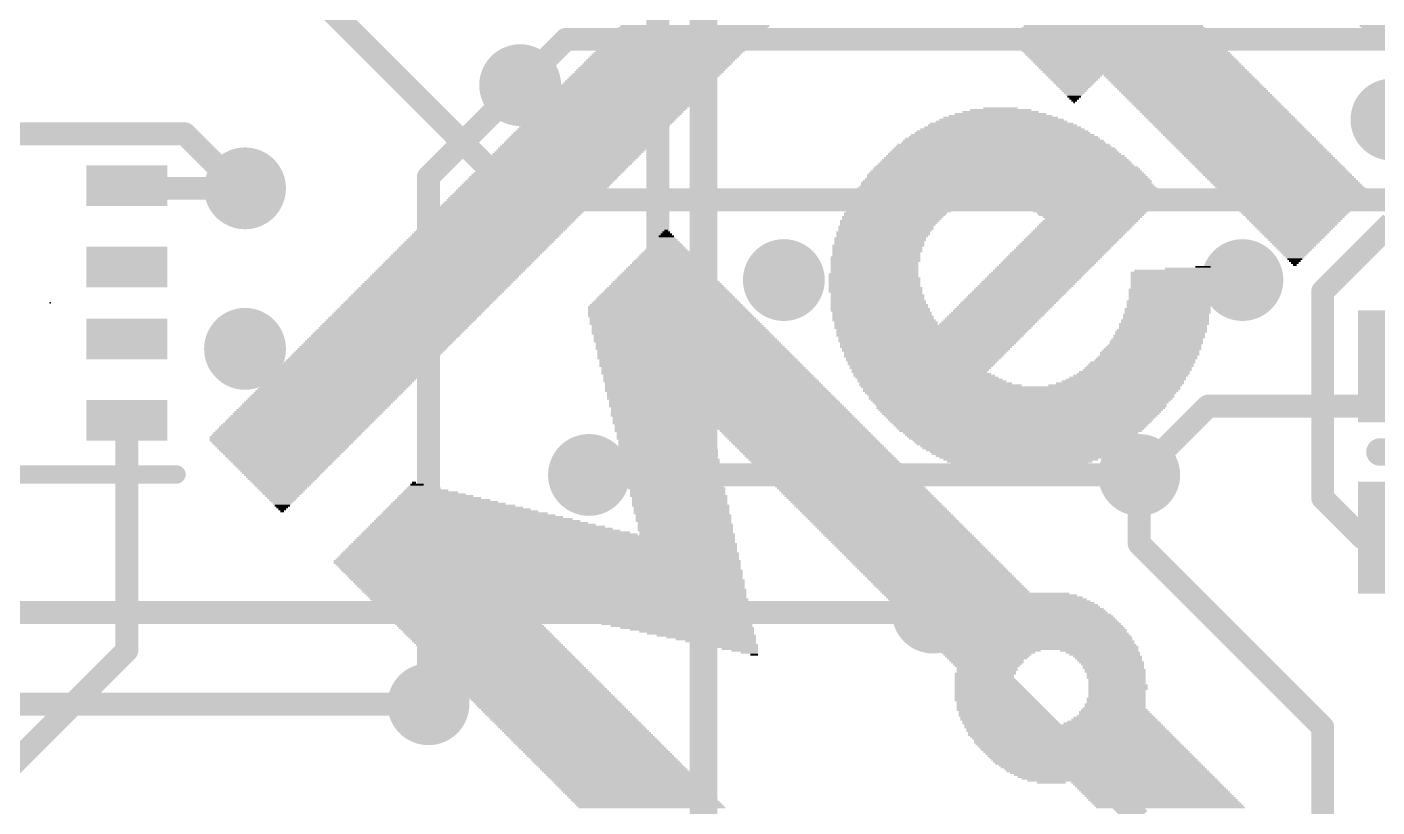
# Model space of a CAD drawing. Extents: x -3.3 to 69.5, y -0.4 to 53.7.
# Drawn here: x 16.63 to 31.59, y 24.01 to 32.65 of the extents above; entities that cross this region are included whole.
import ezdxf

# ---------------------------------------------------------------- set-up
doc = ezdxf.new("R2010")
doc.units = 0
for name, color, linetype in [('1', 12, 'CONTINUOUS'), ('16', 132, 'CONTINUOUS'), ('18', 3, 'CONTINUOUS'), ('200', 4, 'CONTINUOUS'), ('21', 40, 'CONTINUOUS'), ('23', 53, 'CONTINUOUS')]:
    doc.layers.add(name, color=color, linetype=linetype)

# ---------------------------------------------------------------- blocks, each defined once
blk = doc.blocks.new('RECT')
blk.add_solid([(-0.5, -0.5), (0.5, -0.5), (-0.5, 0.5), (0.5, 0.5)])
blk = doc.blocks.new('ROUNDV')
at = {"const_width": 0.5}
blk.add_lwpolyline([(0, -0.25, 1), (0, 0.25, 1), (0, -0.25)], format="xyb", dxfattribs=at)

msp = doc.modelspace()

# ---------------------------------------------------------------- linework, layer by layer
at = {"layer": '1'}
for points, const_width in [([(24.13, 50.546), (24.13, 22.86)], 0.3048), ([(23.622, 28.194), (23.622, 39.116)], 0.254), ([(21.082, 30.988), (22.098, 32.004)], 0.254), ([(21.082, 25.146), (21.082, 30.988)], 0.254), ([(17.741, 30.891), (17.81, 30.891)], 0.254), ([(17.81, 30.891), (17.84, 30.861)], 0.254), ([(17.84, 30.861), (19.05, 30.861)], 0.254), ([(30.988, 29.718), (31.75, 30.48)], 0.254), ([(30.988, 27.432), (30.988, 29.718)], 0.254), ([(17.741, 25.742), (17.741, 28.291)], 0.254), ([(23.114, 27.686), (23.622, 28.194)], 0.254), ([(22.86, 27.686), (23.114, 27.686)], 0.254), ([(28.956, 26.924), (28.956, 27.686)], 0.254), ([(31.43, 26.99), (30.988, 27.432)], 0.254), ([(32.131, 26.99), (31.43, 26.99)], 0.254), ([(30.988, 24.892), (28.956, 26.924)], 0.254), ([(26.67, 26.162), (28.956, 23.876)], 0.254), ([(15.941, 23.942), (17.741, 25.742)], 0.254), ([(30.988, 10.922), (30.988, 24.892)], 0.254)]:
    msp.add_lwpolyline(points, dxfattribs=dict(at, const_width=const_width))
at = {"layer": '1', "const_width": 0.127}
for points in [[(22.1429, 31.9591, 1), (22.0531, 32.0489)], [(21.1455, 30.988, 1), (21.0185, 30.988)], [(17.741, 30.9545, 1), (17.741, 30.8275)], [(17.8549, 30.9359, 1), (17.7651, 30.8461)], [(17.84, 30.9245, 1), (17.84, 30.7975)], [(17.7951, 30.8161, 1), (17.8849, 30.9059)], [(17.81, 30.8275, 1), (17.81, 30.9545)], [(19.05, 30.7975, 1), (19.05, 30.9245)], [(21.0371, 31.0329, 1), (21.1269, 30.9431)], [(31.0515, 29.718, 1), (30.9245, 29.718)], [(30.9431, 29.7629, 1), (31.0329, 29.6731)], [(17.8045, 28.291, 1), (17.6775, 28.291)], [(23.6669, 28.1491, 1), (23.5771, 28.2389)], [(23.5585, 28.194, 1), (23.6855, 28.194)], [(22.86, 27.7495, 1), (22.86, 27.6225)], [(23.0691, 27.7309, 1), (23.1589, 27.6411)], [(23.114, 27.6225, 1), (23.114, 27.7495)], [(29.0195, 27.686, 1), (28.8925, 27.686)], [(31.0329, 27.4769, 1), (30.9431, 27.3871)], [(30.9245, 27.432, 1), (31.0515, 27.432)], [(31.43, 27.0535, 1), (31.43, 26.9265)], [(31.3851, 26.9451, 1), (31.4749, 27.0349)], [(29.0009, 26.9689, 1), (28.9111, 26.8791)], [(28.8925, 26.924, 1), (29.0195, 26.924)], [(26.7149, 26.2069, 1), (26.6251, 26.1171)], [(17.6775, 25.742, 1), (17.8045, 25.742)], [(17.7859, 25.6971, 1), (17.6961, 25.7869)], [(21.0185, 25.146, 1), (21.1455, 25.146)], [(31.0515, 24.892, 1), (30.9245, 24.892)], [(30.9431, 24.8471, 1), (31.0329, 24.9369)]]:
    msp.add_lwpolyline(points, format="xyb", dxfattribs=at)
at = {"layer": '16', "const_width": 0.254}
for points in [[(22.098, 30.734), (19.304, 33.528)], [(22.098, 32.004), (22.606, 32.512)], [(37.465, 32.512), (22.606, 32.512)], [(12.6947, 31.4647), (18.3837, 31.4647)], [(18.3837, 31.4647), (18.9874, 30.861)], [(18.9874, 30.861), (19.05, 30.861)], [(37.338, 30.734), (22.098, 30.734)], [(29.718, 28.448), (28.956, 27.686)], [(42.672, 28.448), (29.718, 28.448)], [(28.956, 27.686), (22.86, 27.686)], [(10.541, 26.162), (26.67, 26.162)], [(10.16, 25.146), (21.082, 25.146)]]:
    msp.add_lwpolyline(points, dxfattribs=at)
at = {"layer": '16', "const_width": 0.127}
for points in [[(22.606, 32.5755, 1), (22.606, 32.4485)], [(22.6509, 32.4671, 1), (22.5611, 32.5569)], [(22.0531, 32.0489, 1), (22.1429, 31.9591)], [(18.4286, 31.5096, 1), (18.3388, 31.4198)], [(18.3837, 31.4012, 1), (18.3837, 31.5282)], [(18.9874, 30.9245, 1), (18.9874, 30.7975)], [(18.9425, 30.8161, 1), (19.0323, 30.9059)], [(19.05, 30.7975, 1), (19.05, 30.9245)], [(22.098, 30.7975, 1), (22.098, 30.6705)], [(22.0531, 30.6891, 1), (22.1429, 30.7789)], [(29.718, 28.5115, 1), (29.718, 28.3845)], [(29.7629, 28.4031, 1), (29.6731, 28.4929)], [(22.86, 27.7495, 1), (22.86, 27.6225)], [(28.9111, 27.7309, 1), (29.0009, 27.6411)], [(28.956, 27.6225, 1), (28.956, 27.7495)], [(26.67, 26.0985, 1), (26.67, 26.2255)], [(21.082, 25.0825, 1), (21.082, 25.2095)]]:
    msp.add_lwpolyline(points, format="xyb", dxfattribs=at)
at = {"layer": '21'}
for points, const_width in [([(15.491, 31.491), (18.291, 31.491)], 0.2032), ([(31.623, 27.94), (32.639, 27.94)], 0.3048), ([(18.291, 27.691), (15.491, 27.691)], 0.2032)]:
    msp.add_lwpolyline(points, dxfattribs=dict(at, const_width=const_width))
for points, const_width in [([(18.291, 31.4402, 1), (18.291, 31.5418)], 0.1016), ([(31.623, 28.0162, 1), (31.623, 27.8638)], 0.1524), ([(18.291, 27.6402, 1), (18.291, 27.7418)], 0.1016)]:
    msp.add_lwpolyline(points, format="xyb", dxfattribs=dict(at, const_width=const_width))
at = {"layer": '23'}
msp.add_point((16.891, 29.591), dxfattribs=at)

# ---------------------------------------------------------------- block references
at = {"layer": '1', "rotation": 90}
for p, xscale, yscale in [((17.741, 30.891), 0.45, 0.9), ((17.741, 29.991), 0.45, 0.9), ((32.131, 28.89), 1.24, 1.5), ((17.741, 29.191), 0.45, 0.9), ((17.741, 28.291), 0.45, 0.9), ((32.131, 26.99), 1.24, 1.5)]:
    msp.add_blockref('RECT', p, dxfattribs=dict(at, xscale=xscale, yscale=yscale))
at = {"layer": '18', "xscale": 0.9064, "yscale": 0.9064}
for p in [(22.098, 32.004), (22.098, 32.004), (31.75, 31.623), (31.75, 31.623), (19.05, 30.861), (19.05, 30.861), (25.019, 29.845), (25.019, 29.845), (30.099, 29.845), (30.099, 29.845), (19.05, 29.083), (19.05, 29.083), (22.86, 27.686), (22.86, 27.686), (28.956, 27.686), (28.956, 27.686), (26.67, 26.162), (26.67, 26.162), (21.082, 25.146), (21.082, 25.146)]:
    msp.add_blockref('ROUNDV', p, dxfattribs=at)
at = {"layer": '200', "yscale": 0.0212}
for p, xscale in [((23.9703, 32.5954), 1.6509), ((23.9915, 32.6165), 1.6509), ((24.0126, 32.6377), 1.6509), ((24.0338, 32.6589), 1.6509), ((28.6691, 32.5954), 2.1166), ((28.6691, 32.6165), 2.0743), ((28.6691, 32.6377), 2.0319), ((28.6691, 32.6589), 1.9896), ((32.225, 32.6589), 1.6509), ((32.2461, 32.6377), 1.6509), ((32.2673, 32.6165), 1.6509), ((32.2885, 32.5954), 1.6509), ((23.8221, 32.4472), 1.6509), ((23.8433, 32.4684), 1.6509), ((23.8645, 32.4895), 1.6509), ((23.8856, 32.5107), 1.6509), ((23.9068, 32.5319), 1.6509), ((23.928, 32.553), 1.6509), ((23.9491, 32.5742), 1.6509), ((28.6691, 32.5107), 2.2859), ((28.6691, 32.5319), 2.2436), ((28.6903, 32.4895), 2.2859), ((28.6691, 32.553), 2.2012), ((28.7114, 32.4684), 2.2859), ((28.6691, 32.5742), 2.1589), ((28.7326, 32.4472), 2.2859), ((32.3096, 32.5742), 1.6509), ((32.3308, 32.553), 1.6509), ((32.352, 32.5319), 1.6509), ((32.3731, 32.5107), 1.6509), ((32.3943, 32.4895), 1.6509), ((23.674, 32.299), 1.6509), ((23.6951, 32.3202), 1.6509), ((23.7163, 32.3414), 1.6509), ((23.7375, 32.3625), 1.6509), ((23.7586, 32.3837), 1.6509), ((23.7798, 32.4049), 1.6509), ((23.801, 32.426), 1.6509), ((28.7538, 32.426), 2.2859), ((28.7749, 32.4049), 2.2859), ((28.7961, 32.3837), 2.2859), ((28.8173, 32.3625), 2.2859), ((28.8384, 32.3414), 2.2859), ((28.8596, 32.3202), 2.2859), ((28.8808, 32.299), 2.2859), ((23.5258, 32.1509), 1.6509), ((23.547, 32.172), 1.6509), ((23.5681, 32.1932), 1.6509), ((23.5893, 32.2144), 1.6509), ((23.6105, 32.2355), 1.6509), ((23.6316, 32.2567), 1.6509), ((23.6528, 32.2779), 1.6509), ((28.9019, 32.2779), 2.2859), ((28.9231, 32.2567), 2.2859), ((28.9443, 32.2355), 2.2859), ((28.9654, 32.2144), 2.2859), ((28.9866, 32.1932), 2.2859), ((29.0078, 32.172), 2.2859), ((29.0289, 32.1509), 2.2859), ((23.3776, 32.0027), 1.6509), ((23.3988, 32.0239), 1.6509), ((23.42, 32.0451), 1.6509), ((23.4411, 32.0662), 1.6509), ((23.4623, 32.0874), 1.6509), ((23.4835, 32.1085), 1.6509), ((23.5046, 32.1297), 1.6509), ((29.0501, 32.1297), 2.2859), ((28.2352, 32.1085), 0.6138), ((28.2352, 32.0874), 0.5715), ((28.2352, 32.0662), 0.5291), ((28.2352, 32.0451), 0.4868), ((28.2352, 32.0239), 0.4445), ((28.2352, 32.0027), 0.4021), ((29.3887, 32.1085), 1.6509), ((29.4099, 32.0874), 1.6509), ((29.4311, 32.0662), 1.6509), ((29.4522, 32.0451), 1.6509), ((29.4734, 32.0239), 1.6509), ((29.4946, 32.0027), 1.6509), ((23.2295, 31.8546), 1.6509), ((23.2507, 31.8757), 1.6509), ((23.2718, 31.8969), 1.6509), ((23.293, 31.9181), 1.6509), ((23.3142, 31.9392), 1.6509), ((23.3353, 31.9604), 1.6509), ((23.3565, 31.9816), 1.6509), ((28.2352, 31.9816), 0.3598), ((28.2352, 31.9604), 0.3175), ((28.2352, 31.9392), 0.2752), ((28.2352, 31.9181), 0.2328), ((28.2352, 31.8969), 0.1905), ((28.2352, 31.8757), 0.1482), ((28.2352, 31.8546), 0.1058), ((29.5157, 31.9816), 1.6509), ((29.5369, 31.9604), 1.6509), ((29.5581, 31.9392), 1.6509), ((29.5792, 31.9181), 1.6509), ((29.6004, 31.8969), 1.6509), ((29.6216, 31.8757), 1.6509), ((29.6427, 31.8546), 1.6509), ((23.0813, 31.7064), 1.6509), ((23.1025, 31.7276), 1.6509), ((23.1237, 31.7487), 1.6509), ((23.1448, 31.7699), 1.6509), ((23.166, 31.7911), 1.6509), ((23.1872, 31.8122), 1.6509), ((23.2083, 31.8334), 1.6509), ((27.4203, 31.7064), 0.8466), ((27.4203, 31.7276), 0.6773), ((27.4203, 31.7487), 0.381), ((28.2352, 31.8334), 0.0635), ((28.2352, 31.8122), 0.0212), ((29.6639, 31.8334), 1.6509), ((29.6851, 31.8122), 1.6509), ((29.7062, 31.7911), 1.6509), ((29.7274, 31.7699), 1.6509), ((29.7486, 31.7487), 1.6509), ((29.7697, 31.7276), 1.6509), ((29.7909, 31.7064), 1.6509), ((22.9332, 31.5582), 1.6509), ((22.9543, 31.5794), 1.6509), ((22.9755, 31.6006), 1.6509), ((22.9967, 31.6217), 1.6509), ((23.0178, 31.6429), 1.6509), ((23.039, 31.6641), 1.6509), ((23.0602, 31.6852), 1.6509), ((27.4415, 31.5582), 1.6509), ((27.4309, 31.5794), 1.5874), ((27.4309, 31.6006), 1.4604), ((27.4309, 31.6217), 1.3758), ((27.4203, 31.6429), 1.27), ((27.4203, 31.6641), 1.143), ((27.4203, 31.6852), 1.016), ((29.8121, 31.6852), 1.6509), ((29.8332, 31.6641), 1.6509), ((29.8544, 31.6429), 1.6509), ((29.8756, 31.6217), 1.6509), ((29.8967, 31.6006), 1.6509), ((29.9179, 31.5794), 1.6509), ((29.9391, 31.5582), 1.6509), ((22.785, 31.4101), 1.6509), ((22.8062, 31.4312), 1.6509), ((22.8273, 31.4524), 1.6509), ((22.8485, 31.4736), 1.6509), ((22.8697, 31.4947), 1.6509), ((22.8908, 31.5159), 1.6509), ((22.912, 31.5371), 1.6509), ((27.4415, 31.4101), 2.1589), ((27.4521, 31.4312), 2.0954), ((27.4415, 31.4524), 2.0319), ((27.4415, 31.4736), 1.9473), ((27.4415, 31.4947), 1.9049), ((27.4415, 31.5159), 1.8203), ((27.4415, 31.5371), 1.7356), ((29.9602, 31.5371), 1.6509), ((29.9814, 31.5159), 1.6509), ((30.0026, 31.4947), 1.6509), ((30.0237, 31.4736), 1.6509), ((30.0449, 31.4524), 1.6509), ((30.066, 31.4312), 1.6509), ((30.0872, 31.4101), 1.6509), ((22.6368, 31.2619), 1.6509), ((22.658, 31.2831), 1.6509), ((22.6792, 31.3042), 1.6509), ((22.7003, 31.3254), 1.6509), ((22.7215, 31.3466), 1.6509), ((22.7427, 31.3677), 1.6509), ((22.7638, 31.3889), 1.6509), ((27.4627, 31.2619), 2.5399), ((27.4627, 31.2831), 2.4976), ((27.4627, 31.3042), 2.4552), ((27.4521, 31.3254), 2.3917), ((27.4521, 31.3466), 2.3494), ((27.4521, 31.3677), 2.2647), ((27.4521, 31.3889), 2.2224), ((30.1084, 31.3889), 1.6509), ((30.1295, 31.3677), 1.6509), ((30.1507, 31.3466), 1.6509), ((30.1719, 31.3254), 1.6509), ((30.193, 31.3042), 1.6509), ((30.2142, 31.2831), 1.6509), ((30.2354, 31.2619), 1.6509), ((22.4887, 31.1138), 1.6509), ((22.5099, 31.1349), 1.6509), ((22.531, 31.1561), 1.6509), ((22.5522, 31.1773), 1.6509), ((22.5733, 31.1984), 1.6509), ((22.5945, 31.2196), 1.6509), ((22.6157, 31.2408), 1.6509), ((27.4732, 31.1138), 2.8574), ((27.4732, 31.1349), 2.8151), ((27.4732, 31.1561), 2.7727), ((27.4732, 31.1773), 2.7304), ((27.4732, 31.1984), 2.6881), ((27.4732, 31.2196), 2.6457), ((27.4627, 31.2408), 2.5822), ((30.2565, 31.2408), 1.6509), ((30.2777, 31.2196), 1.6509), ((30.2989, 31.1984), 1.6509), ((30.32, 31.1773), 1.6509), ((30.3412, 31.1561), 1.6509), ((30.3624, 31.1349), 1.6509), ((30.3835, 31.1138), 1.6509), ((22.3405, 30.9656), 1.6509), ((22.3617, 30.9868), 1.6509), ((22.3829, 31.0079), 1.6509), ((22.404, 31.0291), 1.6509), ((22.4252, 31.0503), 1.6509), ((22.4464, 31.0714), 1.6509), ((22.4675, 31.0926), 1.6509), ((27.4944, 30.9656), 3.1537), ((27.4838, 31.0079), 3.0902), ((27.4944, 30.9868), 3.1114), ((27.4838, 31.0291), 3.0479), ((27.4838, 31.0503), 3.0055), ((27.4838, 31.0714), 2.9632), ((27.4838, 31.0926), 2.9209), ((30.4047, 31.0926), 1.6509), ((30.4259, 31.0714), 1.6509), ((30.447, 31.0503), 1.6509), ((30.4682, 31.0291), 1.6509), ((30.4894, 31.0079), 1.6509), ((30.5105, 30.9868), 1.6509), ((30.5317, 30.9656), 1.6509), ((22.1924, 30.8174), 1.6509), ((22.2135, 30.8386), 1.6509), ((22.2347, 30.8598), 1.6509), ((22.2559, 30.8809), 1.6509), ((22.277, 30.9021), 1.6509), ((22.2982, 30.9233), 1.6509), ((22.3194, 30.9444), 1.6509), ((27.505, 30.8174), 3.3865), ((27.4944, 30.8598), 3.323), ((27.505, 30.8386), 3.3442), ((27.4944, 30.8809), 3.2807), ((27.4838, 30.9233), 3.2172), ((27.4944, 30.9021), 3.2384), ((27.4944, 30.9444), 3.196), ((30.5529, 30.9444), 1.6509), ((30.574, 30.9233), 1.6509), ((30.5952, 30.9021), 1.6509), ((30.6164, 30.8809), 1.6509), ((30.6375, 30.8598), 1.6509), ((30.6587, 30.8386), 1.6509), ((30.6799, 30.8174), 1.6509), ((22.023, 30.6481), 1.6509), ((22.0442, 30.6693), 1.6509), ((22.0654, 30.6904), 1.6509), ((22.0865, 30.7116), 1.6509), ((22.1077, 30.7328), 1.6509), ((22.1289, 30.7539), 1.6509), ((22.15, 30.7751), 1.6509), ((22.1712, 30.7963), 1.6509), ((26.3197, 30.6481), 1.2276), ((26.3726, 30.6904), 1.2911), ((26.3514, 30.6693), 1.2488), ((26.4044, 30.7116), 1.3123), ((27.4838, 30.7539), 3.4289), ((26.4467, 30.7328), 1.3546), ((27.505, 30.7963), 3.4289), ((27.505, 30.7751), 3.4289), ((28.3199, 30.7328), 1.7144), ((28.3516, 30.7116), 1.6086), ((28.3728, 30.6904), 1.5239), ((28.3834, 30.6693), 1.4604), ((28.394, 30.6481), 1.3969), ((30.6799, 30.7963), 1.6086), ((30.6799, 30.7751), 1.5663), ((30.6799, 30.7539), 1.5239), ((30.6799, 30.7328), 1.4816), ((30.6799, 30.7116), 1.4393), ((30.6799, 30.6904), 1.3969), ((30.6799, 30.6693), 1.3546), ((30.6799, 30.6481), 1.3123), ((21.8749, 30.4999), 1.6509), ((21.896, 30.5211), 1.6509), ((21.9172, 30.5423), 1.6509), ((21.9384, 30.5634), 1.6509), ((21.9595, 30.5846), 1.6509), ((21.9807, 30.6058), 1.6509), ((22.0019, 30.6269), 1.6509), ((26.1927, 30.4999), 1.1006), ((26.2245, 30.5423), 1.1218), ((26.2139, 30.5211), 1.1006), ((26.2562, 30.5846), 1.143), ((26.2456, 30.5634), 1.1218), ((26.2985, 30.6269), 1.1853), ((26.288, 30.6058), 1.1641), ((28.4045, 30.6269), 1.3334), ((28.4151, 30.6058), 1.27), ((28.4257, 30.5846), 1.2065), ((28.4257, 30.5634), 1.1641), ((28.4151, 30.4999), 1.0583), ((28.4363, 30.5423), 1.1006), ((28.4363, 30.5211), 1.0583), ((30.6799, 30.6269), 1.2699), ((30.6799, 30.6058), 1.2276), ((30.6799, 30.5846), 1.1853), ((30.6799, 30.5634), 1.143), ((30.6799, 30.5423), 1.1006), ((30.6799, 30.5211), 1.0583), ((30.6799, 30.4999), 1.016), ((21.7267, 30.3518), 1.6509), ((21.7479, 30.373), 1.6509), ((21.769, 30.3941), 1.6509), ((21.7902, 30.4153), 1.6509), ((21.8114, 30.4364), 1.6509), ((21.8325, 30.4576), 1.6509), ((21.8537, 30.4788), 1.6509), ((23.7163, 30.3518), 0.127), ((23.7163, 30.373), 0.0847), ((23.7163, 30.3941), 0.0423), ((26.1186, 30.373), 1.0371), ((26.1186, 30.3518), 1.0371), ((26.1504, 30.4364), 1.0583), ((26.1504, 30.4153), 1.0583), ((26.1398, 30.3941), 1.0371), ((26.1821, 30.4788), 1.0795), ((26.1715, 30.4576), 1.0583), ((28.267, 30.3518), 1.0583), ((28.2881, 30.373), 1.0583), ((28.3093, 30.3941), 1.0583), ((28.3305, 30.4153), 1.0583), ((28.3516, 30.4364), 1.0583), ((28.3728, 30.4576), 1.0583), ((28.3939, 30.4788), 1.0583), ((30.6799, 30.4788), 0.9736), ((30.6799, 30.4576), 0.9313), ((30.6799, 30.4364), 0.889), ((30.6799, 30.4153), 0.8466), ((30.6799, 30.3941), 0.8043), ((30.6799, 30.373), 0.762), ((30.6799, 30.3518), 0.7196), ((21.5786, 30.2036), 1.6509), ((21.5997, 30.2248), 1.6509), ((21.6209, 30.246), 1.6509), ((21.6421, 30.2671), 1.6509), ((21.6632, 30.2883), 1.6509), ((21.6844, 30.3095), 1.6509), ((21.7055, 30.3306), 1.6509), ((23.7163, 30.2036), 0.4233), ((23.7163, 30.2248), 0.381), ((23.7163, 30.246), 0.3387), ((23.7163, 30.2671), 0.2963), ((23.7163, 30.2883), 0.254), ((23.7163, 30.3095), 0.2117), ((23.7163, 30.3306), 0.1693), ((26.0657, 30.2248), 1.016), ((26.0551, 30.2036), 0.9948), ((26.0869, 30.3095), 1.016), ((26.0869, 30.2883), 1.016), ((26.0763, 30.2671), 0.9948), ((26.0763, 30.246), 0.9948), ((26.108, 30.3306), 1.016), ((28.1188, 30.2036), 1.0583), ((28.14, 30.2248), 1.0583), ((28.1611, 30.246), 1.0583), ((28.1823, 30.2671), 1.0583), ((28.2035, 30.2883), 1.0583), ((28.2246, 30.3095), 1.0583), ((28.2458, 30.3306), 1.0583), ((30.6799, 30.3306), 0.6773), ((30.6799, 30.3095), 0.635), ((30.6799, 30.2883), 0.5926), ((30.6799, 30.2671), 0.5503), ((30.6799, 30.246), 0.508), ((30.6799, 30.2248), 0.4656), ((30.6799, 30.2036), 0.4233), ((21.4304, 30.0555), 1.6509), ((21.4516, 30.0766), 1.6509), ((21.4727, 30.0978), 1.6509), ((21.4939, 30.119), 1.6509), ((21.5151, 30.1401), 1.6509), ((21.5362, 30.1613), 1.6509), ((21.5574, 30.1825), 1.6509), ((23.7163, 30.0555), 0.7196), ((23.7163, 30.0766), 0.6773), ((23.7163, 30.0978), 0.635), ((23.7163, 30.119), 0.5926), ((23.7163, 30.1401), 0.5503), ((23.7163, 30.1613), 0.508), ((23.7163, 30.1825), 0.4657), ((26.034, 30.0978), 0.9948), ((26.034, 30.0766), 0.9948), ((26.034, 30.0555), 0.9948), ((26.0551, 30.1825), 0.9948), ((26.0551, 30.1613), 0.9948), ((26.0445, 30.1401), 0.9736), ((26.0445, 30.119), 0.9736), ((27.9706, 30.0555), 1.0583), ((27.9918, 30.0766), 1.0583), ((28.013, 30.0978), 1.0583), ((28.0341, 30.119), 1.0583), ((28.0553, 30.1401), 1.0583), ((28.0765, 30.1613), 1.0583), ((28.0976, 30.1825), 1.0583), ((30.6799, 30.1825), 0.381), ((30.6799, 30.1613), 0.3387), ((30.6799, 30.1401), 0.2963), ((30.6799, 30.119), 0.254), ((30.6799, 30.0978), 0.2117), ((30.6799, 30.0766), 0.1693), ((30.6799, 30.0555), 0.127), ((21.2822, 29.9073), 1.6509), ((21.3034, 29.9285), 1.6509), ((21.3246, 29.9496), 1.6509), ((21.3457, 29.9708), 1.6509), ((21.3669, 29.992), 1.6509), ((21.3881, 30.0131), 1.6509), ((21.4092, 30.0343), 1.6509), ((23.7163, 29.9073), 1.016), ((23.7163, 29.9285), 0.9736), ((23.7163, 29.9496), 0.9313), ((23.7163, 29.9708), 0.889), ((23.7163, 29.992), 0.8466), ((23.7163, 30.0131), 0.8043), ((23.7163, 30.0343), 0.762), ((26.0128, 29.9073), 0.9948), ((26.0234, 30.0343), 0.9736), ((26.0234, 30.0131), 0.9736), ((26.0234, 29.992), 0.9736), ((26.0234, 29.9708), 0.9736), ((26.0234, 29.9496), 0.9736), ((26.0234, 29.9285), 0.9736), ((27.8225, 29.9073), 1.0583), ((27.8436, 29.9285), 1.0583), ((27.8648, 29.9496), 1.0583), ((27.886, 29.9708), 1.0583), ((27.9071, 29.992), 1.0583), ((27.9283, 30.0131), 1.0583), ((27.9495, 30.0343), 1.0583), ((29.3041, 29.9285), 0.889), ((29.3041, 29.9073), 0.889), ((29.3252, 29.9496), 0.8466), ((29.4946, 29.9708), 0.508), ((29.6639, 29.992), 0.1693), ((30.6799, 30.0343), 0.0847), ((30.6799, 30.0131), 0.0423), ((21.1341, 29.7591), 1.6509), ((21.1552, 29.7803), 1.6509), ((21.1764, 29.8015), 1.6509), ((21.1976, 29.8226), 1.6509), ((21.2187, 29.8438), 1.6509), ((21.2399, 29.865), 1.6509), ((21.2611, 29.8861), 1.6509), ((23.7163, 29.7591), 1.3123), ((23.7163, 29.7803), 1.27), ((23.7163, 29.8015), 1.2276), ((23.7163, 29.8226), 1.1853), ((23.7163, 29.8438), 1.143), ((23.7163, 29.865), 1.1006), ((23.7163, 29.8861), 1.0583), ((26.0128, 29.8861), 0.9948), ((26.0234, 29.865), 1.016), ((26.0234, 29.8438), 1.016), ((26.0234, 29.8226), 1.016), ((26.0234, 29.8015), 1.016), ((26.0234, 29.7803), 1.016), ((26.034, 29.7591), 1.0371), ((27.6743, 29.7591), 1.0583), ((27.6955, 29.7803), 1.0583), ((27.7166, 29.8015), 1.0583), ((27.7378, 29.8226), 1.0583), ((27.759, 29.8438), 1.0583), ((27.7801, 29.865), 1.0583), ((27.8013, 29.8861), 1.0583), ((29.3041, 29.8861), 0.889), ((29.3041, 29.865), 0.889), ((29.3041, 29.8438), 0.889), ((29.3041, 29.8226), 0.889), ((29.3041, 29.8015), 0.889), ((29.3041, 29.7803), 0.889), ((29.3041, 29.7591), 0.889), ((20.9859, 29.611), 1.6509), ((21.0071, 29.6321), 1.6509), ((21.0282, 29.6533), 1.6509), ((21.0494, 29.6745), 1.6509), ((21.0706, 29.6956), 1.6509), ((21.0917, 29.7168), 1.6509), ((21.1129, 29.738), 1.6509), ((23.7163, 29.611), 1.6086), ((23.7163, 29.6321), 1.5663), ((23.7163, 29.6533), 1.5239), ((23.7163, 29.6745), 1.4816), ((23.7163, 29.6956), 1.4393), ((23.7163, 29.7168), 1.3969), ((23.7163, 29.738), 1.3546), ((26.034, 29.738), 1.0371), ((26.034, 29.7168), 1.0371), ((26.0445, 29.6956), 1.016), ((26.0551, 29.6745), 1.0371), ((26.0551, 29.6533), 1.0371), ((26.0551, 29.6321), 1.0371), ((26.0657, 29.611), 1.0583), ((27.5262, 29.611), 1.0583), ((27.5473, 29.6321), 1.0583), ((27.5685, 29.6533), 1.0583), ((27.5896, 29.6745), 1.0583), ((27.6108, 29.6956), 1.0583), ((27.632, 29.7168), 1.0583), ((27.6531, 29.738), 1.0583), ((29.2829, 29.611), 0.9313), ((29.2935, 29.738), 0.9101), ((29.2935, 29.7168), 0.9101), ((29.2935, 29.6956), 0.9101), ((29.2935, 29.6745), 0.9101), ((29.2935, 29.6533), 0.9101), ((29.2935, 29.6321), 0.9101), ((20.8377, 29.4628), 1.6509), ((20.8589, 29.484), 1.6509), ((20.8801, 29.5052), 1.6509), ((20.9012, 29.5263), 1.6509), ((20.9224, 29.5475), 1.6509), ((20.9436, 29.5687), 1.6509), ((20.9647, 29.5898), 1.6509), ((23.7586, 29.4628), 1.8203), ((23.7163, 29.5475), 1.7356), ((23.7269, 29.5263), 1.7568), ((23.7375, 29.5052), 1.7779), ((23.7481, 29.484), 1.7991), ((23.7163, 29.5687), 1.6933), ((23.7163, 29.5898), 1.6509), ((26.0657, 29.5898), 1.0583), ((26.0763, 29.5687), 1.0795), ((26.0763, 29.5475), 1.0795), ((26.0869, 29.5263), 1.1006), ((26.0869, 29.5052), 1.1006), ((26.108, 29.484), 1.1006), ((26.108, 29.4628), 1.1006), ((27.378, 29.4628), 1.0583), ((27.3992, 29.484), 1.0583), ((27.4203, 29.5052), 1.0583), ((27.4415, 29.5263), 1.0583), ((27.4627, 29.5475), 1.0583), ((27.4838, 29.5687), 1.0583), ((27.505, 29.5898), 1.0583), ((29.2512, 29.4628), 0.9525), ((29.2723, 29.5263), 0.9525), ((29.2723, 29.5052), 0.9525), ((29.2723, 29.484), 0.9525), ((29.2829, 29.5898), 0.9313), ((29.2829, 29.5687), 0.9313), ((29.2829, 29.5475), 0.9313), ((20.6896, 29.3147), 1.6509), ((20.7108, 29.3358), 1.6509), ((20.7319, 29.357), 1.6509), ((20.7531, 29.3782), 1.6509), ((20.7743, 29.3993), 1.6509), ((20.7954, 29.4205), 1.6509), ((20.8166, 29.4417), 1.6509), ((23.7692, 29.4417), 1.8414), ((23.8115, 29.3782), 1.8838), ((23.7904, 29.4205), 1.8414), ((23.801, 29.3993), 1.8626), ((23.8221, 29.357), 1.9049), ((23.8433, 29.3358), 1.9049), ((23.8539, 29.3147), 1.9261), ((26.1186, 29.4417), 1.1218), ((26.1186, 29.4205), 1.1218), ((26.1292, 29.3993), 1.143), ((26.6689, 29.3147), 2.1801), ((26.1504, 29.3782), 1.143), ((26.1504, 29.357), 1.143), ((26.6795, 29.3358), 2.2012), ((27.2722, 29.357), 1.0583), ((27.2933, 29.3782), 1.0583), ((27.3145, 29.3993), 1.0583), ((27.3357, 29.4205), 1.0583), ((27.3568, 29.4417), 1.0583), ((29.23, 29.357), 0.9948), ((29.2194, 29.3358), 0.9736), ((29.2194, 29.3147), 0.9736), ((29.2406, 29.3993), 0.9736), ((29.2406, 29.3782), 0.9736), ((29.2512, 29.4417), 0.9525), ((29.2512, 29.4205), 0.9525), ((20.5414, 29.1665), 1.6509), ((20.5626, 29.1877), 1.6509), ((20.5838, 29.2088), 1.6509), ((20.6049, 29.23), 1.6509), ((20.6261, 29.2512), 1.6509), ((20.6473, 29.2723), 1.6509), ((20.6684, 29.2935), 1.6509), ((23.875, 29.2723), 1.9684), ((23.8856, 29.2512), 1.9896), ((23.8645, 29.2935), 1.9473), ((23.9068, 29.23), 1.9896), ((23.9174, 29.2088), 2.0108), ((23.9385, 29.1665), 2.0531), ((23.928, 29.1877), 2.0319), ((26.6689, 29.2935), 2.1378), ((26.6372, 29.23), 2.0743), ((26.6584, 29.2723), 2.1166), ((26.6478, 29.2512), 2.0954), ((26.6372, 29.2088), 2.0319), ((26.6266, 29.1877), 2.0108), ((26.616, 29.1665), 1.9896), ((29.1453, 29.1665), 1.0371), ((29.1559, 29.1877), 1.016), ((29.1771, 29.23), 1.016), ((29.1771, 29.2088), 1.016), ((29.1982, 29.2723), 1.016), ((29.1877, 29.2512), 0.9948), ((29.2088, 29.2935), 0.9948), ((20.3933, 29.0183), 1.6509), ((20.4144, 29.0395), 1.6509), ((20.4356, 29.0607), 1.6509), ((20.4568, 29.0818), 1.6509), ((20.4779, 29.103), 1.6509), ((20.4991, 29.1242), 1.6509), ((20.5203, 29.1453), 1.6509), ((23.9597, 29.1453), 2.0531), ((23.9703, 29.1242), 2.0742), ((23.9809, 29.103), 2.0954), ((23.9915, 29.0818), 2.1166), ((24.0126, 29.0607), 2.1166), ((24.0232, 29.0395), 2.1377), ((24.0338, 29.0183), 2.1589), ((26.616, 29.1453), 1.9473), ((26.6054, 29.1242), 1.9261), ((26.5949, 29.103), 1.9049), ((26.5949, 29.0818), 1.8626), ((26.5843, 29.0607), 1.8414), ((26.5843, 29.0395), 1.7991), ((26.5737, 29.0183), 1.7779), ((29.0713, 29.0395), 1.1006), ((29.0713, 29.0183), 1.1006), ((29.0818, 29.0607), 1.0795), ((29.103, 29.0818), 1.0795), ((29.1136, 29.103), 1.0583), ((29.1242, 29.1242), 1.0371), ((29.1453, 29.1453), 1.0371), ((20.2451, 28.8702), 1.6509), ((20.2663, 28.8913), 1.6509), ((20.2874, 28.9125), 1.6509), ((20.3086, 28.9337), 1.6509), ((20.3298, 28.9548), 1.6509), ((20.3509, 28.976), 1.6509), ((20.3721, 28.9972), 1.6509), ((24.0444, 28.9972), 2.1801), ((24.055, 28.976), 2.2012), ((24.0761, 28.9548), 2.2012), ((24.0867, 28.9337), 2.2224), ((24.0973, 28.9125), 2.2436), ((24.1079, 28.8913), 2.2647), ((24.129, 28.8702), 2.2647), ((26.5631, 28.9972), 1.7568), ((26.5525, 28.9548), 1.6933), ((26.5631, 28.976), 1.7144), ((26.5525, 28.9337), 1.6509), ((26.5419, 28.9125), 1.6298), ((26.5419, 28.8913), 1.5874), ((26.5314, 28.8702), 1.5663), ((28.9443, 28.8702), 1.1853), ((28.9654, 28.8913), 1.1853), ((28.976, 28.9125), 1.1641), ((28.9972, 28.9337), 1.1641), ((29.0183, 28.9548), 1.1218), ((29.0395, 28.976), 1.1218), ((29.0501, 28.9972), 1.1006), ((20.0969, 28.722), 1.6509), ((20.1181, 28.7432), 1.6509), ((20.1393, 28.7643), 1.6509), ((20.1604, 28.7855), 1.6509), ((20.1816, 28.8067), 1.6509), ((20.2028, 28.8278), 1.6509), ((20.2239, 28.849), 1.6509), ((24.1396, 28.849), 2.2859), ((24.1502, 28.8278), 2.3071), ((24.1608, 28.8067), 2.3282), ((24.1925, 28.7643), 2.3494), ((24.2031, 28.7432), 2.3706), ((24.2137, 28.722), 2.3917), ((24.182, 28.7855), 2.3282), ((26.5208, 28.8278), 1.5028), ((26.5314, 28.849), 1.5239), ((26.5525, 28.8067), 1.5239), ((26.5737, 28.7855), 1.5663), ((26.6054, 28.7643), 1.5874), ((26.6372, 28.7432), 1.6086), ((26.6584, 28.722), 1.6509), ((28.7749, 28.722), 1.3546), ((28.8067, 28.7432), 1.3334), ((28.8278, 28.7643), 1.2911), ((28.8596, 28.7855), 1.2699), ((28.8913, 28.8067), 1.2488), ((28.9019, 28.8278), 1.2276), ((28.9337, 28.849), 1.2065), ((19.9488, 28.5739), 1.6509), ((19.97, 28.595), 1.6509), ((19.9911, 28.6162), 1.6509), ((20.0123, 28.6374), 1.6509), ((20.0335, 28.6585), 1.6509), ((20.0546, 28.6797), 1.6509), ((20.0758, 28.7009), 1.6509), ((24.2454, 28.6797), 2.4129), ((24.256, 28.6585), 2.4341), ((24.2349, 28.7009), 2.3917), ((24.2666, 28.6374), 2.4552), ((24.2772, 28.6162), 2.4764), ((24.3089, 28.5739), 2.4976), ((24.2984, 28.595), 2.4764), ((26.7536, 28.6797), 1.7991), ((26.7007, 28.7009), 1.6933), ((27.6426, 28.6585), 3.5347), ((27.6531, 28.6374), 3.5135), ((27.6426, 28.6162), 3.4924), ((27.6426, 28.595), 3.45), ((27.6426, 28.5739), 3.4077), ((28.6903, 28.6797), 1.4816), ((28.7432, 28.7009), 1.4181), ((19.7795, 28.4045), 1.6509), ((19.8006, 28.4257), 1.6509), ((19.8218, 28.4469), 1.6509), ((19.843, 28.468), 1.6509), ((19.8641, 28.4892), 1.6509), ((19.8853, 28.5104), 1.6509), ((19.9065, 28.5315), 1.6509), ((19.9276, 28.5527), 1.6509), ((24.3195, 28.5527), 2.5187), ((24.3301, 28.5315), 2.5399), ((24.3513, 28.5104), 2.5399), ((24.3619, 28.4892), 2.5611), ((24.3724, 28.468), 2.5822), ((24.383, 28.4469), 2.6034), ((24.4042, 28.4257), 2.6034), ((24.4148, 28.4045), 2.6246), ((27.6531, 28.5527), 3.3865), ((27.6426, 28.5315), 3.3654), ((27.6426, 28.5104), 3.323), ((27.6426, 28.4892), 3.2807), ((27.6426, 28.468), 3.2384), ((27.6531, 28.4469), 3.2172), ((27.6426, 28.4257), 3.196), ((27.6426, 28.4045), 3.1537), ((19.6313, 28.2564), 1.6509), ((19.6525, 28.2775), 1.6509), ((19.6736, 28.2987), 1.6509), ((19.6948, 28.3199), 1.6509), ((19.716, 28.341), 1.6509), ((19.7371, 28.3622), 1.6509), ((19.7583, 28.3834), 1.6509), ((24.4359, 28.3622), 2.6669), ((24.4465, 28.341), 2.6881), ((24.4254, 28.3834), 2.6457), ((24.4994, 28.2564), 2.7516), ((24.4677, 28.3199), 2.6881), ((24.4783, 28.2987), 2.7092), ((24.4889, 28.2775), 2.7304), ((27.6426, 28.3834), 3.1114), ((27.6426, 28.3622), 3.069), ((27.6426, 28.341), 3.0267), ((27.6426, 28.3199), 2.9844), ((27.6426, 28.2987), 2.9421), ((27.6426, 28.2775), 2.8997), ((27.6426, 28.2564), 2.8574), ((19.4831, 28.1082), 1.6509), ((19.5043, 28.1294), 1.6509), ((19.5255, 28.1505), 1.6509), ((19.5466, 28.1717), 1.6509), ((19.5678, 28.1929), 1.6509), ((19.589, 28.214), 1.6509), ((19.6101, 28.2352), 1.6509), ((23.6846, 28.2352), 1.0795), ((23.6846, 28.214), 1.0795), ((23.6846, 28.1929), 1.0795), ((23.6951, 28.1717), 1.1006), ((23.7057, 28.1505), 1.0795), ((23.7057, 28.1294), 1.0795), ((23.7057, 28.1082), 1.0795), ((25.0709, 28.2352), 1.6509), ((25.0921, 28.214), 1.6509), ((25.1132, 28.1929), 1.6509), ((25.1344, 28.1717), 1.6509), ((25.1556, 28.1505), 1.6509), ((25.1767, 28.1294), 1.6509), ((25.1979, 28.1082), 1.6509), ((27.6426, 28.2352), 2.8151), ((27.6426, 28.214), 2.7727), ((27.6426, 28.1929), 2.7304), ((27.6426, 28.1717), 2.6881), ((27.6426, 28.1505), 2.6034), ((27.6426, 28.1294), 2.5611), ((27.6426, 28.1082), 2.5187), ((19.4726, 28.087), 1.6298), ((19.462, 28.0659), 1.6086), ((19.462, 28.0447), 1.5663), ((19.462, 28.0235), 1.5239), ((19.462, 28.0024), 1.4816), ((19.462, 27.9812), 1.4393), ((19.462, 27.96), 1.3969), ((23.7057, 28.087), 1.0795), ((23.7269, 28.0659), 1.0795), ((23.7269, 28.0447), 1.0795), ((23.7269, 28.0235), 1.0795), ((23.7269, 28.0024), 1.0795), ((23.7269, 27.9812), 1.0795), ((23.7481, 27.96), 1.0795), ((25.2191, 28.087), 1.6509), ((25.2402, 28.0659), 1.6509), ((25.2614, 28.0447), 1.6509), ((25.2826, 28.0235), 1.6509), ((25.3037, 28.0024), 1.6509), ((25.3249, 27.9812), 1.6509), ((25.3461, 27.96), 1.6509), ((27.6426, 28.087), 2.4764), ((27.6426, 28.0659), 2.3917), ((27.6426, 28.0447), 2.3494), ((27.632, 28.0235), 2.2859), ((27.6426, 28.0024), 2.2224), ((27.632, 27.9812), 2.1589), ((27.6426, 27.96), 2.0954), ((19.462, 27.9389), 1.3546), ((19.462, 27.9177), 1.3123), ((19.462, 27.8966), 1.2699), ((19.462, 27.8754), 1.2276), ((19.462, 27.8542), 1.1853), ((19.462, 27.8331), 1.143), ((19.462, 27.8119), 1.1006), ((23.7481, 27.9389), 1.0795), ((23.7481, 27.9177), 1.0795), ((23.7481, 27.8966), 1.0795), ((23.7586, 27.8754), 1.0583), ((23.7692, 27.8542), 1.0795), ((23.7692, 27.8331), 1.0795), ((23.7692, 27.8119), 1.0795), ((25.3672, 27.9389), 1.6509), ((25.3884, 27.9177), 1.6509), ((25.4096, 27.8966), 1.6509), ((25.4307, 27.8754), 1.6509), ((25.4519, 27.8542), 1.6509), ((25.4731, 27.8331), 1.6509), ((25.4942, 27.8119), 1.6509), ((27.6426, 27.9389), 2.0108), ((27.632, 27.9177), 1.9473), ((27.6426, 27.8966), 1.8838), ((27.6426, 27.8754), 1.7991), ((27.6426, 27.8542), 1.7144), ((27.632, 27.8331), 1.6086), ((27.632, 27.8119), 1.5239), ((19.462, 27.7907), 1.0583), ((19.462, 27.7696), 1.016), ((19.462, 27.7484), 0.9736), ((19.462, 27.7272), 0.9313), ((19.462, 27.7061), 0.889), ((19.462, 27.6849), 0.8466), ((19.462, 27.6637), 0.8043), ((23.7798, 27.7907), 1.0583), ((23.7798, 27.7696), 1.0583), ((23.7904, 27.7484), 1.0795), ((23.7904, 27.7272), 1.0795), ((23.7904, 27.7061), 1.0795), ((23.801, 27.6849), 1.0583), ((23.801, 27.6637), 1.0583), ((25.5154, 27.7907), 1.6509), ((25.5366, 27.7696), 1.6509), ((25.5577, 27.7484), 1.6509), ((25.5789, 27.7272), 1.6509), ((25.6001, 27.7061), 1.6509), ((25.6212, 27.6849), 1.6509), ((25.6424, 27.6637), 1.6509), ((27.6426, 27.7907), 1.4181), ((27.6426, 27.7696), 1.2911), ((27.6426, 27.7484), 1.1641), ((27.632, 27.7272), 1.016), ((27.632, 27.7061), 0.8466), ((27.632, 27.6849), 0.635), ((27.632, 27.6637), 0.2963), ((19.462, 27.6426), 0.762), ((19.462, 27.6214), 0.7196), ((19.462, 27.6002), 0.6773), ((19.462, 27.5791), 0.635), ((19.462, 27.5579), 0.5926), ((19.462, 27.5367), 0.5503), ((19.462, 27.5156), 0.508), ((21.06, 27.5156), 0.4868), ((21.0282, 27.5367), 0.381), ((20.9965, 27.5579), 0.2752), ((20.9542, 27.5791), 0.1482), ((20.9224, 27.6002), 0.0423), ((23.8115, 27.6426), 1.0795), ((23.8115, 27.6214), 1.0795), ((23.8221, 27.6002), 1.0583), ((23.8221, 27.5791), 1.0583), ((23.8221, 27.5579), 1.0583), ((23.8327, 27.5367), 1.0795), ((23.8433, 27.5156), 1.0583), ((25.6636, 27.6426), 1.6509), ((25.6847, 27.6214), 1.6509), ((25.7059, 27.6002), 1.6509), ((25.7271, 27.5791), 1.6509), ((25.7482, 27.5579), 1.6509), ((25.7694, 27.5367), 1.6509), ((25.7906, 27.5156), 1.6509), ((19.462, 27.4944), 0.4657), ((19.462, 27.4732), 0.4233), ((19.462, 27.4521), 0.381), ((19.462, 27.4309), 0.3387), ((19.462, 27.4097), 0.2963), ((19.462, 27.3886), 0.254), ((19.462, 27.3674), 0.2117), ((21.3034, 27.3674), 1.27), ((21.2716, 27.3886), 1.1641), ((21.2399, 27.4097), 1.0583), ((21.1976, 27.4309), 0.9313), ((21.1658, 27.4521), 0.8255), ((21.1341, 27.4732), 0.7196), ((21.1023, 27.4944), 0.6138), ((23.8433, 27.4944), 1.0583), ((23.8433, 27.4732), 1.0583), ((23.8539, 27.4521), 1.0795), ((23.8645, 27.4309), 1.0583), ((23.8645, 27.4097), 1.0583), ((23.8645, 27.3886), 1.0583), ((23.8645, 27.3674), 1.0583), ((25.8117, 27.4944), 1.6509), ((25.8329, 27.4732), 1.6509), ((25.8541, 27.4521), 1.6509), ((25.8752, 27.4309), 1.6509), ((25.8964, 27.4097), 1.6509), ((25.9175, 27.3886), 1.6509), ((25.9387, 27.3674), 1.6509), ((19.462, 27.3462), 0.1693), ((19.462, 27.3251), 0.127), ((19.462, 27.3039), 0.0847), ((19.462, 27.2827), 0.0423), ((21.5468, 27.2192), 2.0531), ((21.5151, 27.2404), 1.9473), ((21.4833, 27.2616), 1.8414), ((21.441, 27.2827), 1.7144), ((21.4092, 27.3039), 1.6086), ((21.3775, 27.3251), 1.5028), ((21.3457, 27.3462), 1.3969), ((23.875, 27.3462), 1.0795), ((23.8856, 27.3251), 1.0583), ((23.8856, 27.3039), 1.0583), ((23.8856, 27.2827), 1.0583), ((23.8856, 27.2616), 1.0583), ((23.9068, 27.2404), 1.0583), ((23.9068, 27.2192), 1.0583), ((25.9599, 27.3462), 1.6509), ((25.981, 27.3251), 1.6509), ((26.0022, 27.3039), 1.6509), ((26.0234, 27.2827), 1.6509), ((26.0445, 27.2616), 1.6509), ((26.0657, 27.2404), 1.6509), ((26.0869, 27.2192), 1.6509), ((21.7902, 27.0711), 2.8362), ((21.7585, 27.0922), 2.7304), ((21.7267, 27.1134), 2.6246), ((21.6844, 27.1346), 2.4976), ((21.6526, 27.1557), 2.3917), ((21.6209, 27.1769), 2.2859), ((21.5891, 27.1981), 2.1801), ((23.9068, 27.1981), 1.0583), ((23.9068, 27.1769), 1.0583), ((23.9174, 27.1557), 1.0371), ((23.928, 27.1346), 1.0583), ((23.928, 27.1134), 1.0583), ((23.928, 27.0922), 1.0583), ((23.928, 27.0711), 1.0583), ((26.108, 27.1981), 1.6509), ((26.1292, 27.1769), 1.6509), ((26.1504, 27.1557), 1.6509), ((26.1715, 27.1346), 1.6509), ((26.1927, 27.1134), 1.6509), ((26.2139, 27.0922), 1.6509), ((26.235, 27.0711), 1.6509), ((22.3617, 26.9229), 4.2755), ((22.3617, 26.9441), 4.2332), ((22.3723, 26.9653), 4.212), ((22.3829, 26.9864), 4.1908), ((22.3934, 27.0076), 4.1697), ((21.8643, 27.0288), 3.069), ((21.8325, 27.0499), 2.9632), ((23.9385, 27.0499), 1.0371), ((23.9491, 27.0288), 1.0583), ((26.2562, 27.0499), 1.6509), ((26.2774, 27.0288), 1.6509), ((26.2985, 27.0076), 1.6509), ((26.3197, 26.9864), 1.6509), ((26.3409, 26.9653), 1.6509), ((26.362, 26.9441), 1.6509), ((26.3832, 26.9229), 1.6509), ((22.2982, 26.7748), 4.4448), ((22.3088, 26.7959), 4.4237), ((22.3194, 26.8171), 4.4025), ((22.3194, 26.8383), 4.3602), ((22.3299, 26.8594), 4.339), ((22.3405, 26.8806), 4.3178), ((22.3511, 26.9018), 4.2967), ((26.4044, 26.9018), 1.6509), ((26.4255, 26.8806), 1.6509), ((26.4467, 26.8594), 1.6509), ((26.4679, 26.8383), 1.6509), ((26.489, 26.8171), 1.6509), ((26.5102, 26.7959), 1.6509), ((26.5314, 26.7748), 1.6509), ((22.2876, 26.7324), 4.5083), ((22.2876, 26.7113), 4.5083), ((22.2876, 26.7536), 4.466), ((22.2982, 26.6901), 4.4872), ((22.3088, 26.6689), 4.466), ((22.3194, 26.6478), 4.4448), ((22.3405, 26.6266), 4.4448), ((26.5525, 26.7536), 1.6509), ((26.5737, 26.7324), 1.6509), ((26.5949, 26.7113), 1.6509), ((26.616, 26.6901), 1.6509), ((26.6372, 26.6689), 1.6509), ((26.6584, 26.6478), 1.6509), ((26.6795, 26.6266), 1.6509), ((22.3511, 26.6054), 4.4237), ((22.3617, 26.5843), 4.4025), ((22.3723, 26.5631), 4.3813), ((22.3829, 26.5419), 4.3602), ((22.404, 26.5208), 4.3602), ((22.4146, 26.4996), 4.339), ((22.4252, 26.4784), 4.3178), ((26.7007, 26.6054), 1.6509), ((26.7218, 26.5843), 1.6509), ((26.743, 26.5631), 1.6509), ((26.7642, 26.5419), 1.6509), ((26.7853, 26.5208), 1.6509), ((26.8065, 26.4996), 1.6509), ((26.8277, 26.4784), 1.6509), ((22.4358, 26.4573), 4.2967), ((22.4464, 26.4361), 4.2755), ((22.4675, 26.4149), 4.2755), ((22.4781, 26.3938), 4.2543), ((22.4887, 26.3726), 4.2332), ((22.4993, 26.3514), 4.212), ((22.5098, 26.3303), 4.1908), ((26.8488, 26.4573), 1.6509), ((26.87, 26.4361), 1.6509), ((26.8912, 26.4149), 1.6509), ((26.9123, 26.3938), 1.6509), ((27.1452, 26.3726), 2.0743), ((27.1981, 26.3514), 2.1378), ((27.2404, 26.3303), 2.1801), ((22.531, 26.3091), 4.1908), ((22.5416, 26.2879), 4.1697), ((22.5522, 26.2668), 4.1485), ((22.5628, 26.2456), 4.1273), ((22.5733, 26.2245), 4.1062), ((22.5945, 26.2033), 4.1062), ((21.3775, 26.1821), 1.6298), ((23.4623, 26.1821), 2.3706), ((27.2722, 26.3091), 2.2012), ((27.3039, 26.2879), 2.2224), ((27.3357, 26.2668), 2.2436), ((27.3674, 26.2456), 2.2647), ((27.3886, 26.2245), 2.2647), ((27.4203, 26.2033), 2.2859), ((27.4415, 26.1821), 2.2859), ((21.3986, 26.161), 1.6298), ((21.4198, 26.1398), 1.6298), ((21.441, 26.1186), 1.6298), ((21.4621, 26.0975), 1.6298), ((21.4833, 26.0763), 1.6298), ((21.5045, 26.0551), 1.6298), ((21.5256, 26.034), 1.6298), ((21.5468, 26.0128), 1.6298), ((23.5152, 26.161), 2.2647), ((23.5681, 26.1398), 2.1589), ((23.6211, 26.1186), 2.0531), ((23.674, 26.0975), 1.9896), ((23.7269, 26.0763), 1.8838), ((23.7798, 26.0551), 1.7779), ((23.8327, 26.034), 1.6721), ((23.8856, 26.0128), 1.5663), ((27.4627, 26.161), 2.2859), ((27.4944, 26.1398), 2.3071), ((27.5156, 26.1186), 2.3071), ((27.5367, 26.0975), 2.3071), ((27.5579, 26.0763), 2.3071), ((27.5791, 26.0551), 2.3071), ((27.6002, 26.034), 2.3071), ((27.6214, 26.0128), 2.3071), ((21.568, 25.9916), 1.6298), ((21.5891, 25.9705), 1.6298), ((21.6103, 25.9493), 1.6298), ((21.6315, 25.9281), 1.6298), ((21.6526, 25.907), 1.6298), ((21.6738, 25.8858), 1.6298), ((21.695, 25.8646), 1.6298), ((23.9491, 25.9916), 1.4816), ((24.002, 25.9705), 1.3758), ((24.055, 25.9493), 1.27), ((24.0973, 25.9281), 1.1853), ((24.1608, 25.907), 1.1006), ((24.2137, 25.8858), 0.9948), ((24.2666, 25.8646), 0.889), ((27.6426, 25.9916), 2.3071), ((27.6637, 25.9705), 2.3071), ((27.6743, 25.9493), 2.2859), ((27.6955, 25.9281), 2.2859), ((27.7166, 25.907), 2.2859), ((27.7378, 25.8858), 2.2859), ((27.7484, 25.8646), 2.2647), ((21.7161, 25.8435), 1.6298), ((21.7373, 25.8223), 1.6298), ((21.7585, 25.8011), 1.6298), ((21.7796, 25.78), 1.6298), ((21.8008, 25.7588), 1.6298), ((21.822, 25.7376), 1.6298), ((21.8431, 25.7165), 1.6298), ((24.3195, 25.8435), 0.7831), ((24.3724, 25.8223), 0.6773), ((24.4359, 25.8011), 0.5926), ((24.4783, 25.78), 0.508), ((24.5312, 25.7588), 0.4022), ((24.5841, 25.7376), 0.2963), ((24.637, 25.7165), 0.1905), ((27.7696, 25.8435), 2.2647), ((27.7801, 25.8223), 2.2436), ((27.8013, 25.8011), 2.2436), ((27.8225, 25.78), 2.2436), ((27.8331, 25.7588), 2.2224), ((27.3039, 25.7376), 1.1218), ((27.2827, 25.7165), 1.0371), ((28.5104, 25.7376), 0.8678), ((28.5527, 25.7165), 0.8255), ((21.8643, 25.6953), 1.6298), ((21.8855, 25.6741), 1.6298), ((21.9066, 25.653), 1.6298), ((21.9278, 25.6318), 1.6298), ((21.949, 25.6106), 1.6298), ((21.9701, 25.5895), 1.6298), ((21.9913, 25.5683), 1.6298), ((24.6899, 25.6953), 0.0847), ((27.2722, 25.6953), 0.9736), ((27.2722, 25.6741), 0.9313), ((27.2722, 25.653), 0.889), ((27.2616, 25.6318), 0.8255), ((27.2722, 25.6106), 0.8043), ((27.2722, 25.5895), 0.762), ((27.2722, 25.5683), 0.7196), ((28.5739, 25.6953), 0.7831), ((28.6056, 25.6741), 0.762), ((28.6162, 25.653), 0.7408), ((28.6268, 25.6318), 0.7196), ((28.6479, 25.6106), 0.7196), ((28.6585, 25.5895), 0.6985), ((28.6691, 25.5683), 0.6773), ((22.0125, 25.5471), 1.6298), ((22.0336, 25.526), 1.6298), ((22.0548, 25.5048), 1.6298), ((22.076, 25.4836), 1.6298), ((22.0971, 25.4625), 1.6298), ((22.1183, 25.4413), 1.6298), ((22.1395, 25.4201), 1.6298), ((27.251, 25.4836), 0.6773), ((27.2404, 25.4625), 0.6561), ((27.2404, 25.4413), 0.6561), ((27.2404, 25.4201), 0.6561), ((27.2722, 25.5471), 0.6773), ((27.2722, 25.526), 0.6773), ((27.2616, 25.5048), 0.6561), ((28.6691, 25.5471), 0.6773), ((28.6903, 25.526), 0.6773), ((28.6903, 25.5048), 0.6773), ((28.7009, 25.4836), 0.6561), ((28.7009, 25.4625), 0.6561), ((28.7009, 25.4413), 0.6561), ((28.7114, 25.4201), 0.635), ((22.1606, 25.399), 1.6298), ((22.1818, 25.3778), 1.6298), ((22.2029, 25.3567), 1.6298), ((22.2241, 25.3355), 1.6298), ((22.2453, 25.3143), 1.6298), ((22.2664, 25.2932), 1.6298), ((22.2876, 25.272), 1.6298), ((27.2404, 25.399), 0.6561), ((27.2298, 25.3778), 0.635), ((27.2298, 25.3567), 0.635), ((27.2298, 25.3355), 0.635), ((27.2298, 25.3143), 0.635), ((27.2298, 25.2932), 0.635), ((27.2298, 25.272), 0.635), ((28.7114, 25.399), 0.635), ((28.7114, 25.3778), 0.635), ((28.7114, 25.2932), 0.635), ((28.7114, 25.272), 0.635), ((28.722, 25.3567), 0.6561), ((28.722, 25.3355), 0.6561), ((28.722, 25.3143), 0.6561), ((22.3088, 25.2508), 1.6298), ((22.3299, 25.2297), 1.6298), ((22.3511, 25.2085), 1.6298), ((22.3723, 25.1873), 1.6298), ((22.3934, 25.1662), 1.6298), ((22.4146, 25.145), 1.6298), ((22.4358, 25.1238), 1.6298), ((27.2404, 25.2508), 0.6561), ((27.2404, 25.2297), 0.6561), ((27.2404, 25.2085), 0.6561), ((27.2404, 25.1873), 0.6561), ((27.2616, 25.1662), 0.6561), ((27.2616, 25.145), 0.6561), ((27.2722, 25.1238), 0.6773), ((28.6903, 25.145), 0.6773), ((28.6903, 25.1238), 0.6773), ((28.7009, 25.2085), 0.6561), ((28.7009, 25.1873), 0.6561), ((28.7009, 25.1662), 0.6561), ((28.7114, 25.2508), 0.635), ((28.7114, 25.2297), 0.635), ((22.4569, 25.1027), 1.6298), ((22.4781, 25.0815), 1.6298), ((22.4993, 25.0603), 1.6298), ((22.5204, 25.0392), 1.6298), ((22.5416, 25.018), 1.6298), ((22.5628, 24.9968), 1.6298), ((22.5839, 24.9757), 1.6298), ((27.2827, 25.0815), 0.6985), ((27.2722, 25.1027), 0.6773), ((27.3039, 25.0603), 0.6985), ((27.3145, 25.0392), 0.7196), ((27.3251, 25.018), 0.7408), ((27.3462, 24.9968), 0.7408), ((27.3568, 24.9757), 0.762), ((28.6797, 24.9757), 0.9525), ((28.6797, 24.9968), 0.9101), ((28.6903, 25.018), 0.8466), ((28.6797, 25.0603), 0.7831), ((28.6903, 25.0392), 0.8043), ((28.6797, 25.0815), 0.7408), ((28.6797, 25.1027), 0.6985), ((22.6051, 24.9545), 1.6298), ((22.6263, 24.9333), 1.6298), ((22.6474, 24.9122), 1.6298), ((22.6686, 24.891), 1.6298), ((22.6898, 24.8698), 1.6298), ((22.7109, 24.8487), 1.6298), ((22.7321, 24.8275), 1.6298), ((27.4097, 24.9333), 0.8255), ((27.3886, 24.9545), 0.7831), ((27.4627, 24.9122), 0.889), ((28.1294, 24.891), 2.2224), ((28.1505, 24.8698), 2.2224), ((28.1611, 24.8487), 2.2436), ((28.1823, 24.8275), 2.2436), ((28.6374, 24.9122), 1.1641), ((28.6585, 24.9333), 1.0795), ((28.6691, 24.9545), 1.016), ((22.7533, 24.8063), 1.6298), ((22.7744, 24.7852), 1.6298), ((22.7956, 24.764), 1.6298), ((22.8168, 24.7428), 1.6298), ((22.8379, 24.7217), 1.6298), ((22.8591, 24.7005), 1.6298), ((22.8803, 24.6793), 1.6298), ((28.1929, 24.8063), 2.2647), ((28.214, 24.7852), 2.2647), ((28.2352, 24.764), 2.2647), ((28.2564, 24.7428), 2.2647), ((28.267, 24.7217), 2.2859), ((28.2881, 24.7005), 2.2859), ((28.3093, 24.6793), 2.2859), ((22.9014, 24.6582), 1.6298), ((22.9226, 24.637), 1.6298), ((22.9437, 24.6158), 1.6298), ((22.9649, 24.5947), 1.6298), ((22.9861, 24.5735), 1.6298), ((23.0072, 24.5524), 1.6298), ((23.0284, 24.5312), 1.6298), ((28.3305, 24.6582), 2.2859), ((28.3516, 24.637), 2.2859), ((28.3728, 24.6158), 2.2859), ((28.3939, 24.5947), 2.2859), ((28.4151, 24.5735), 2.2859), ((28.4363, 24.5524), 2.2859), ((28.4574, 24.5312), 2.2859), ((23.0496, 24.51), 1.6298), ((23.0707, 24.4889), 1.6298), ((23.0919, 24.4677), 1.6298), ((23.1131, 24.4465), 1.6298), ((23.1342, 24.4254), 1.6298), ((23.1554, 24.4042), 1.6298), ((23.1766, 24.383), 1.6298), ((28.4786, 24.51), 2.2859), ((28.4998, 24.4889), 2.2859), ((28.5315, 24.4677), 2.2647), ((28.5527, 24.4465), 2.2647), ((28.5844, 24.4254), 2.2436), ((28.6056, 24.4042), 2.2436), ((28.6374, 24.383), 2.2224), ((23.1977, 24.3619), 1.6298), ((23.2189, 24.3407), 1.6298), ((23.2401, 24.3195), 1.6298), ((23.2612, 24.2984), 1.6298), ((23.2824, 24.2772), 1.6298), ((23.3036, 24.256), 1.6298), ((23.3247, 24.2349), 1.6298), ((28.6691, 24.3619), 2.2012), ((28.7009, 24.3407), 2.1801), ((28.7326, 24.3195), 2.1589), ((28.7749, 24.2984), 2.1166), ((27.9812, 24.2772), 0.3175), ((29.0289, 24.2772), 1.6509), ((29.0501, 24.256), 1.6509), ((29.0713, 24.2349), 1.6509), ((23.3459, 24.2137), 1.6298), ((23.3671, 24.1925), 1.6298), ((23.3882, 24.1714), 1.6298), ((23.4094, 24.1502), 1.6298), ((23.4306, 24.129), 1.6298), ((23.4517, 24.1079), 1.6298), ((23.4729, 24.0867), 1.6298), ((29.0924, 24.2137), 1.6509), ((29.1136, 24.1925), 1.6509), ((29.1348, 24.1714), 1.6509), ((29.1559, 24.1502), 1.6509), ((29.1771, 24.129), 1.6509), ((29.1982, 24.1079), 1.6509), ((29.2194, 24.0867), 1.6509), ((23.4941, 24.0655), 1.6298), ((23.5152, 24.0444), 1.6298), ((23.5364, 24.0232), 1.6298), ((23.5576, 24.002), 1.6298), ((29.2406, 24.0655), 1.6509), ((29.2617, 24.0444), 1.6509), ((29.2829, 24.0232), 1.6509), ((29.3041, 24.002), 1.6509)]:
    msp.add_blockref('RECT', p, dxfattribs=dict(at, xscale=xscale))

doc.saveas('drawing.dxf')
